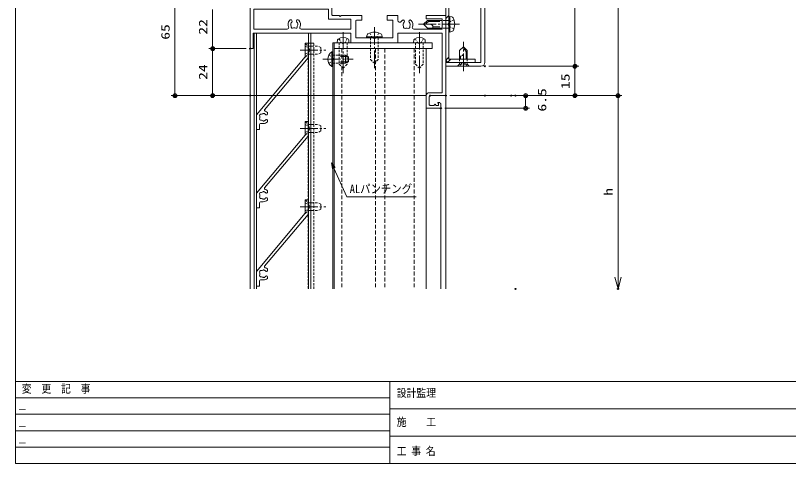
# Model space of a CAD drawing. Units: millimetres on the paper. Extents: x -395 to 395, y -281 to 281.
# Drawn here: x -395.3 to 0, y -281 to -51.9 of the extents above; entities that cross this region are included whole.
import ezdxf
from ezdxf.enums import TextEntityAlignment as Align

# ---------------------------------------------------------------- set-up
doc = ezdxf.new("R2010")
doc.units = ezdxf.units.MM
doc.header["$PDMODE"] = 32
doc.header["$PDSIZE"] = 0.5
for name, pattern in [('CHAIN2', [12, 9, -1, 1, -1]), ('DASHED1', [1.8, 1.2, -0.6]), ('DASHED2', [3, 2, -1])]:
    doc.linetypes.add(name, pattern=pattern)
for name, color, linetype, lineweight in [('0-0__0-6_TITLE_WAKU', 7, 'Continuous', 9), ('0-2_USERZ', 3, 'Continuous', 9), ('0-3_F-1', 7, 'Continuous', 9), ('0-4__0-0_', 6, 'Continuous', 9), ('0-5_0', 7, 'Continuous', 9), ('0-7_PARTS3', 134, 'Continuous', 9), ('0-8_KATAZAI', 7, 'Continuous', 9), ('0-9__0-A_1-2', 3, 'Continuous', 9), ('0-B_SUNPOU', 3, 'Continuous', 9)]:
    doc.layers.add(name, color=color, linetype=linetype, lineweight=lineweight)
doc.layers.add('0-6_DEFPOINTS', color=1, linetype='Continuous')
doc.styles.add('ＭＳ ゴシック', font='')
doc.styles.get('ＭＳ ゴシック').set_extended_font_data('MS Gothic')

# ---------------------------------------------------------------- blocks, each defined once
blk = doc.blocks.new('図枠')
at = {"layer": '0-0__0-6_TITLE_WAKU'}
for p, q in [((534.869, 42), (0, 42)), ((191.489, 42), (191.489, 0)), ((191.489, 33.6), (0, 33.6)), ((460.59, 28), (191.489, 28)), ((191.489, 25.2), (0, 25.2)), ((191.489, 16.8), (0, 16.8)), ((460.59, 14), (191.489, 14)), ((191.489, 8.4), (0, 8.4))]:
    blk.add_line(p, q, dxfattribs=at)
at = {"layer": '0-3_F-1'}
blk.add_lwpolyline([(790.6, 0), (0, 0), (0, 562), (790.6, 562)], close=True, dxfattribs=at)
at = {"layer": '0-0__0-6_TITLE_WAKU', "style": 'ＭＳ ゴシック', "width": 0.9}
for s, p in [('変\u3000更\u3000記\u3000事', (3.218, 34.94)), ('設計監理', (194.946, 32.809)), ('施\u3000\u3000工', (194.946, 17.948)), ('工', (194.946, 3.055)), ('事', (202.392, 3.055)), ('名', (209.839, 3.055))]:
    blk.add_text(s, height=4.091, dxfattribs=at).set_placement(p, align=Align.BOTTOM_LEFT)
blk = doc.blocks.new('DOT1')
at = {"layer": '0-5_0'}
blk.add_line((0, 0), (-1, 0), dxfattribs=at)
for radius in [0.5, 0.325]:
    blk.add_circle((0, 0), radius, dxfattribs=at)
blk = doc.blocks.new('U12')
at = {"layer": '0-7_PARTS3'}
for p, q in [((-0.5, 4), (-1.553, 3.719)), ((-0.5, 4), (-0.5, -4)), ((-0.5, 4), (0, 3.824)), ((0, 3.824), (0, -3.824)), ((-0.5, -4), (-1.553, -3.719)), ((-0.5, -4), (0, -3.824))]:
    blk.add_line(p, q, dxfattribs=at)
at = {"layer": '0-7_PARTS3', "linetype": 'CHAIN2'}
blk.add_line((-5.5, 0), (15.5, 0), dxfattribs=at)
at = {"layer": '0-7_PARTS3', "linetype": 'DASHED1'}
for p, q in [((0, 2), (11, 2)), ((11, 2), (13, 0)), ((11, -2), (13, 0)), ((0, -2), (11, -2))]:
    blk.add_line(p, q, dxfattribs=at)
for points in [[(-2.579, 2.3), (-0.263, 1.145), (0.346, 0)], [(-2.579, -2.3), (-0.263, -1.145), (0.346, 0)]]:
    blk.add_lwpolyline(points, dxfattribs=at)
at = {"layer": '0-7_PARTS3'}
for centre, radius, start, end in [((3.5, 0), 6.5, 149.41289, 210.58711), ((-1.321, 2.85), 0.9, 104.93766, 149.41289), ((-1.321, -2.85), 0.9, 210.58711, 255.06234)]:
    blk.add_arc(centre, radius, start, end, dxfattribs=at)
blk = doc.blocks.new('WAKU-U')
at = {"layer": '0-4__0-0_', "color": 7}
for points in [[(-18.5, -35.999), (-18, -36.499), (-18.5, -36.999)], [(-30.004, -53.499), (-29.504, -53.999), (-30.004, -54.499)]]:
    blk.add_lwpolyline(points, dxfattribs=at)
at = {"layer": '0-5_0'}
for p, q in [((-29.704, 0), (10.7, 0)), ((-30.004, -9.7), (-30.004, -0.3)), ((-28.204, -2.1), (-28.204, -9.7)), ((-23.3, -1.8), (-27.904, -1.8)), ((-23, -16.417), (-23, -2.1)), ((9.2, -1.8), (-20.7, -1.8)), ((9.5, -8.5), (9.5, -2.1)), ((11, -0.3), (11, -8)), ((14.5, -3.75), (14.5, -3.5)), ((15.069, -3.778), (14.931, -3.922)), ((15.25, -3.7), (16, -3.7)), ((15.5, -2.5), (17.2, -2.5)), ((17.5, -2.8), (17.5, -9.5)), ((-28.504, -10), (-29.704, -10)), ((17, -10), (11, -10)), ((11.5, -8.5), (15.5, -8.5)), ((-27.318, -18.8), (-27.308, -18.8)), ((-27.318, -21.2), (-27.308, -21.2)), ((-30.004, -29.7), (-30.004, -24.798)), ((-29.704, -24.498), (-27.565, -24.498)), ((-27.504, -27.298), (-27.504, -29.7)), ((-18.8, -26.998), (-27.204, -26.998)), ((-18.5, -35.999), (-18.5, -27.298)), ((-16, -24.798), (-16, -48.2)), ((-27.804, -30), (-29.704, -30)), ((-18.5, -45.7), (-18.5, -36.999)), ((-30.004, -53.499), (-30.004, -43.3)), ((-29.704, -43), (-27.804, -43)), ((-27.504, -43.3), (-27.504, -45.7)), ((-27.204, -46), (-18.8, -46)), ((-28.004, -48.8), (-28.004, -59.7)), ((-23.3, -48.5), (-27.704, -48.5)), ((-23, -73.976), (-23, -48.8)), ((-21, -48.8), (-21, -63.5)), ((-16.3, -48.5), (-20.7, -48.5)), ((-30.004, -57.9), (-30.004, -54.499)), ((-43.004, -59.7), (-43.004, -58.5)), ((-42.704, -58.2), (-30.304, -58.2)), ((-27.448, -76.3), (-27.438, -76.3)), ((-27.448, -78.7), (-27.438, -78.7)), ((-25.174, -75.711), (-25.289, -75.658)), ((-13, -98.8), (-13, -99.7)), ((-13.3, -100), (-34.704, -100))]:
    blk.add_line(p, q, dxfattribs=at)
for points in [[(-21, -2.1), (-21, -24.498), (-16.3, -24.498)], [(16, -8), (16, -6.1), (15.4, -5.5), (16, -4.9), (16, -3.7)], [(-25.044, -18.211), (-25.159, -18.158), (-25.553, -18.227)], [(-35.004, -99.7), (-35.004, -60), (-42.704, -60)], [(-28.304, -60), (-33.204, -60), (-33.204, -98.2), (-23, -98.2), (-23, -81.024)], [(-21, -63.5), (-21, -98.5), (-13.3, -98.5)], [(-25.174, -75.711), (-25.289, -75.658), (-25.683, -75.727)]]:
    blk.add_lwpolyline(points, dxfattribs=at)
for centre, radius, start, end in [((-29.704, -0.3), 0.3, 90, 180), ((10.7, -0.3), 0.3, 360, 90), ((-27.904, -2.1), 0.3, 90, 180), ((-23.3, -2.1), 0.3, 0, 90), ((-20.7, -2.1), 0.3, 90, 180), ((9.2, -2.1), 0.3, 0, 90), ((15.5, -3.5), 1, 90, 180), ((14.75, -3.75), 0.25, 180, 316.39718), ((15.25, -3.95), 0.25, 90, 136.39718), ((17.2, -2.8), 0.3, 0, 90), ((-29.704, -9.7), 0.3, 180, 270), ((-28.504, -9.7), 0.3, 270, 0), ((11, -8.5), 1.5, 180, 270), ((11.5, -8), 0.5, 180, 270), ((15.5, -8), 0.5, 270, 0), ((17, -9.5), 0.5, 270, 0), ((-26.968, -18.194), 0.7, 133.7398, 240), ((-25.24, -20), 3.2, 66.74202, 133.7398), ((-26.968, -18.194), 0.7, 240, 313.7398), ((-25.24, -20), 1.8, 100, 133.7398), ((-25.24, -20), 1.8, 59.14685, 83.7398), ((-24.011, -19.14), 0.75, 315.95278, 114.04722), ((-23.7, -16.417), 0.7, 246.74202, 0), ((-25.24, -20), 1.8, 349.14685, 10.85315), ((-26.968, -21.806), 0.7, 120, 226.2602), ((-27.565, -23.498), 1, 270, 56.39324), ((-25.24, -20), 3.2, 226.2602, 236.39324), ((-26.968, -21.806), 0.7, 46.2602, 120), ((-25.24, -20), 1.8, 226.2602, 260), ((-25.24, -20), 1.8, 260, 300.85315), ((-24.011, -20.86), 0.75, 245.95278, 44.04722), ((-29.704, -24.798), 0.3, 90, 180), ((-27.204, -27.298), 0.3, 90, 180), ((-18.8, -27.298), 0.3, 0, 90), ((-16.3, -24.798), 0.3, 0, 90), ((-29.704, -29.7), 0.3, 180, 270), ((-27.804, -29.7), 0.3, 270, 0), ((-29.704, -43.3), 0.3, 90, 180), ((-27.804, -43.3), 0.3, 0, 90), ((-27.204, -45.7), 0.3, 180, 270), ((-18.8, -45.7), 0.3, 270, 0), ((-27.704, -48.8), 0.3, 90, 180), ((-23.3, -48.8), 0.3, 0, 90), ((-20.7, -48.8), 0.3, 90, 180), ((-16.3, -48.2), 0.3, 270, 0), ((-42.704, -58.5), 0.3, 90, 180), ((-30.304, -57.9), 0.3, 270, 0), ((-42.704, -59.7), 0.3, 180, 270), ((-28.304, -59.7), 0.3, 270, 360), ((-25.37, -77.5), 3.2, 64.64629, 133.7398), ((-23.7, -73.976), 0.7, 244.64629, 0), ((-27.098, -75.694), 0.7, 133.7398, 240), ((-27.098, -79.306), 0.7, 120, 226.2602), ((-27.098, -75.694), 0.7, 240, 313.7398), ((-27.098, -79.306), 0.7, 46.2602, 120), ((-25.37, -77.5), 1.8, 100, 133.7398), ((-25.37, -77.5), 1.8, 226.2602, 260), ((-25.37, -77.5), 1.8, 260, 300.85315), ((-25.37, -77.5), 1.8, 59.14685, 83.7398), ((-24.141, -76.64), 0.75, 315.95278, 114.04722), ((-24.141, -78.36), 0.75, 245.95278, 44.04722), ((-25.37, -77.5), 1.8, 349.14685, 10.85315), ((-25.37, -77.5), 3.2, 226.2602, 295.35371), ((-23.7, -81.024), 0.7, 360, 115.35371), ((-13.3, -98.8), 0.3, 0, 90), ((-34.704, -99.7), 0.3, 180, 270), ((-13.3, -99.7), 0.3, 270, 0)]:
    blk.add_arc(centre, radius, start, end, dxfattribs=at)
blk = doc.blocks.new('S-HA1')
at = {"layer": '0-5_0'}
for p, q in [((-8.711, 5.599), (-7.847, 5.599)), ((-7.447, 5.199), (-7.447, 5.06)), ((-5.147, 5.06), (-5.147, 5.199)), ((-4.747, 5.599), (-3.882, 5.599)), ((-3.097, 3.499), (-3.097, 2))]:
    blk.add_line(p, q, dxfattribs=at)
for points in [[(-7.5, 0), (-37.175, 24.9), (-44.132, 24.9), (-44.132, 26.4), (-36.629, 26.4), (-10.159, 4.189)], [(-2.597, 1.5), (0, 1.5), (0, 0), (-7.5, 0)]]:
    blk.add_lwpolyline(points, dxfattribs=at)
for centre, radius, start, end in [((-9.838, 4.572), 0.5, 230, 343.13226), ((-6.297, 3.499), 3.2, 138.9855, 163.13226), ((-7.774, 3.759), 0.5, 116.8699, 223.1301), ((-8.09, 4.384), 0.2, 296.8699, 333.7398), ((-6.297, 3.499), 1.8, 134.79283, 153.7398), ((-7.847, 5.199), 0.4, 360, 90), ((-7.847, 5.06), 0.4, 314.79283, 360), ((-4.747, 5.199), 0.4, 90, 180), ((-4.747, 5.06), 0.4, 180, 225.20717), ((-6.297, 3.499), 1.8, 26.2602, 45.20717), ((-4.503, 4.384), 0.2, 206.2602, 243.1301), ((-4.82, 3.759), 0.5, 316.8699, 63.1301), ((-6.297, 3.499), 3.2, 360, 41.0145), ((-8.285, 3.281), 0.2, 6.2602, 43.1301), ((-6.297, 3.499), 1.8, 186.2602, 208.03074), ((-7.157, 2.27), 0.75, 162.29961, 307.70039), ((-8.062, 2.559), 0.2, 342.29961, 28.03074), ((-6.576, 1.518), 0.2, 81.96926, 127.70039), ((-6.297, 3.499), 1.8, 261.96926, 278.03074), ((-6.017, 1.518), 0.2, 52.29961, 98.03074), ((-5.436, 2.27), 0.75, 232.29961, 17.70039), ((-4.531, 2.559), 0.2, 151.96926, 197.70039), ((-6.297, 3.499), 1.8, 331.96926, 353.7398), ((-4.309, 3.281), 0.2, 136.8699, 173.7398), ((-2.597, 2), 0.5, 180, 270)]:
    blk.add_arc(centre, radius, start, end, dxfattribs=at)
blk = doc.blocks.new('A$C73D11E19')
at = {"layer": '0-7_PARTS3', "linetype": 'CHAIN2'}
blk.add_line((5.5, 0), (-15.5, 0), dxfattribs=at)
at = {"layer": '0-7_PARTS3', "linetype": 'DASHED1'}
for p, q in [((-11, 2), (-13, 0)), ((-11, -2), (-13, 0)), ((0, 2), (-11, 2)), ((0, -2), (-11, -2))]:
    blk.add_line(p, q, dxfattribs=at)
at = {"layer": '0-7_PARTS3'}
blk.add_line((0, 3), (1.521, 2.836), dxfattribs=at)
at = {"layer": '0-7_PARTS3', "linetype": 'DASHED1'}
for points in [[(2.179, 2.101), (0.263, 1.145), (-0.346, 0)], [(2.232, -2.127), (0.263, -1.145), (-0.346, 0)]]:
    blk.add_lwpolyline(points, dxfattribs=at)
at = {"layer": '0-7_PARTS3'}
blk.add_lwpolyline([(0, 3), (0, -3), (1.579, -2.877)], dxfattribs=at)
for centre, radius, start, end in [((1.482, 2.337), 0.5, 24.85349, 85.56298), ((-2.328, -0.069), 5.002, 328.46047, 31.53953), ((1.541, -2.379), 0.5, 274.43702, 322.15918)]:
    blk.add_arc(centre, radius, start, end, dxfattribs=at)
blk = doc.blocks.new('U11')
at = {"layer": '0-7_PARTS3', "linetype": 'CHAIN2'}
blk.add_line((-5, 0), (10.5, 0), dxfattribs=at)
at = {"layer": '0-7_PARTS3'}
for p, q in [((-0.509, 3.75), (0, 3.75)), ((0, 3.75), (0, -3.75)), ((4, 2), (6.6, 2)), ((4, 1.346), (7.909, 1.346)), ((6.6, 2), (6.6, -2)), ((8, 1.3), (6.6, 2)), ((8, 1.3), (8, -1.3)), ((4, -1.346), (7.909, -1.346)), ((4, -2), (6.6, -2)), ((8, -1.3), (6.6, -2))]:
    blk.add_line(p, q, dxfattribs=at)
at = {"layer": '0-7_PARTS3', "linetype": 'DASHED1'}
for p, q in [((0, 2), (4, 2)), ((0, -2), (4, -2))]:
    blk.add_line(p, q, dxfattribs=at)
for points in [[(-2.009, 2.05), (-0.154, 1.145), (0.455, 0)], [(-2.009, -2.05), (-0.154, -1.145), (0.455, 0)]]:
    blk.add_lwpolyline(points, dxfattribs=at)
at = {"layer": '0-7_PARTS3'}
blk.add_lwpolyline([(-0.509, 3.75), (-0.509, -3.75), (0, -3.75)], dxfattribs=at)
blk.add_arc((2.027, 0), 4.527, 124.06671, 235.93329, dxfattribs=at)
blk = doc.blocks.new('U26')
at = {"layer": '0-7_PARTS3'}
for p, q in [((-0.5, 4), (-1.553, 3.719)), ((-0.5, 4), (-0.5, -4)), ((-0.5, 4), (0, 3.824)), ((0, 3.824), (0, -3.824)), ((4.6, 2), (11, 2)), ((4.6, 1.4), (10.6, 1.4)), ((10, 2), (12, 0)), ((11, 2), (13, 0)), ((11, -2), (13, 0)), ((-0.5, -4), (-1.553, -3.719)), ((-0.5, -4), (0, -3.824)), ((4.6, -1.4), (8.2, -1.4)), ((4.6, -2), (11, -2)), ((8.2, -1.4), (8.2, -2))]:
    blk.add_line(p, q, dxfattribs=at)
at = {"layer": '0-7_PARTS3', "linetype": 'CHAIN2'}
blk.add_line((-5.5, 0), (15.5, 0), dxfattribs=at)
at = {"layer": '0-7_PARTS3', "linetype": 'DASHED1'}
for p, q in [((0, 2), (4.6, 2)), ((0, -2), (4.6, -2))]:
    blk.add_line(p, q, dxfattribs=at)
for points in [[(-2.579, 2.3), (-0.263, 1.145), (0.346, 0)], [(-2.579, -2.3), (-0.263, -1.145), (0.346, 0)]]:
    blk.add_lwpolyline(points, dxfattribs=at)
at = {"layer": '0-7_PARTS3'}
for centre, radius, start, end in [((3.5, 0), 6.5, 149.41289, 210.58711), ((-1.321, 2.85), 0.9, 104.93766, 149.41289), ((9.532, -1.333), 1.333, 90, 182.86598), ((-1.321, -2.85), 0.9, 210.58711, 255.06234)]:
    blk.add_arc(centre, radius, start, end, dxfattribs=at)
blk = doc.blocks.new('Open30_30')
at = {"layer": '0-5_0'}
for q in [(-3, 0.8038), (-3, 0), (-3, -0.8038)]:
    blk.add_line((0, 0), q, dxfattribs=at)
blk = doc.blocks.new('U45')
at = {"layer": '0-7_PARTS3', "linetype": 'CHAIN2'}
blk.add_line((-2.5, 0), (12.5, 0), dxfattribs=at)
at = {"layer": '0-7_PARTS3', "linetype": 'DASHED1'}
for p, q in [((0, 3), (1, 2)), ((1, 2), (3.6, 2)), ((1, -2), (3.6, -2))]:
    blk.add_line(p, q, dxfattribs=at)
at = {"layer": '0-7_PARTS3'}
for p, q in [((3.6, 2), (8, 2)), ((3.6, 1.4), (7.6, 1.4)), ((7, 2), (9, 0)), ((8, 2), (10, 0)), ((8, -2), (10, 0)), ((3.6, -1.4), (5.2, -1.4)), ((3.6, -2), (8, -2)), ((5.2, -1.4), (5.2, -2))]:
    blk.add_line(p, q, dxfattribs=at)
at = {"layer": '0-7_PARTS3', "linetype": 'DASHED1'}
for points in [[(0, 3), (0, -3), (1, -2), (1, 2)], [(0, 1.8), (1.343, 1.145), (1.952, 0)], [(0, -1.8), (1.343, -1.145), (1.952, 0)]]:
    blk.add_lwpolyline(points, dxfattribs=at)
at = {"layer": '0-7_PARTS3'}
blk.add_arc((6.532, -1.333), 1.333, 90, 182.86598, dxfattribs=at)
blk = doc.blocks.new('U60')
at = {"layer": '0-7_PARTS3', "linetype": 'CHAIN2'}
blk.add_line((-2.5, 0), (10.5, 0), dxfattribs=at)
at = {"layer": '0-7_PARTS3', "linetype": 'DASHED1'}
for p, q in [((0, 3.5), (1.5, 2)), ((1.5, 2), (6.6, 2)), ((8, 1.3), (6.6, 2)), ((8, 1.3), (8, -1.3)), ((1.5, -2), (6.6, -2)), ((8, -1.3), (6.6, -2))]:
    blk.add_line(p, q, dxfattribs=at)
for points in [[(0, 3.5), (0, -3.5), (1.5, -2), (1.5, 2)], [(0, 2.05), (1.856, 1.145), (2.464, 0)], [(0, -2.05), (1.856, -1.145), (2.464, 0)]]:
    blk.add_lwpolyline(points, dxfattribs=at)
blk = doc.blocks.new('_Open30')
at = {"layer": '0-5_0', "color": 3}
blk.add_line((0, 0), (-1, 0), dxfattribs=at)
blk.add_lwpolyline([(-1, 0.2679), (0, 0), (-1, -0.2679)], dxfattribs=at)

msp = doc.modelspace()

# ---------------------------------------------------------------- linework, layer by layer
at = {"layer": '0-2_USERZ'}
for p, q in [((-87.202, 85.093), (-87.202, -90.911)), ((-109.236, 70.093), (-109.236, -75.911)), ((-294.505, -66.911), (-294.505, -48.907)), ((-277.266, -68.911), (-296.505, -68.911)), ((-277.266, -68.911), (-296.505, -68.911)), ((-294.505, -70.911), (-294.505, -90.911)), ((-275.266, -68.611), (-275.266, -191.744)), ((-153.266, -77.911), (-107.236, -77.911)), ((-153.266, -77.911), (-107.236, -77.911)), ((-109.236, -79.911), (-109.236, -90.911)), ((-277.266, -92.911), (-296.505, -92.911)), ((-175.266, -92.611), (-175.266, -191.744)), ((-173.266, -92.911), (-132.427, -92.911)), ((-153.266, -92.911), (-107.236, -92.911)), ((-139.807, -92.911), (-85.202, -92.911)), ((-134.427, -97.411), (-134.427, -94.911)), ((-177.766, -99.111), (-177.766, -191.744)), ((-175.766, -99.411), (-132.427, -99.411))]:
    msp.add_line(p, q, dxfattribs=at)
at = {"layer": '0-2_USERZ', "linetype": 'DASHED2'}
for p, q in [((-228.348, -68.911), (-228.348, -191.744)), ((-211.243, -68.911), (-211.243, -191.744)), ((-206.358, -68.911), (-206.358, -191.744)), ((-191.366, -68.911), (-191.366, -191.744))]:
    msp.add_line(p, q, dxfattribs=at)
at = {"layer": '0-2_USERZ'}
for points in [[(-244.266, -191.744), (-244.266, -60.911), (-273.266, -60.911), (-273.266, -191.744)], [(-245.466, -191.744), (-245.466, -60.911), (-272.066, -60.911), (-272.066, -191.744)], [(-190.482, -144.675), (-225.8, -144.675), (-232.491, -130.007)]]:
    msp.add_lwpolyline(points, dxfattribs=at)
at = {"layer": '0-2_USERZ', "color": 4, "linetype": 'DASHED1'}
msp.add_lwpolyline([(-242.666, -191.744), (-242.666, -66.126), (-245.666, -66.126), (-245.666, -191.744)], dxfattribs=at)
at = {"layer": '0-2_USERZ', "color": 6}
msp.add_lwpolyline([(-232.266, -191.744), (-232.266, -65.911), (-233.066, -65.911), (-233.066, -191.744)], dxfattribs=at)
at = {"layer": '0-6_DEFPOINTS'}
for p in [(-275.266, -68.911), (-155.266, -77.911), (-109.236, -77.911), (-313.746, -92.911), (-294.505, -92.911), (-275.266, -92.911), (-183.266, -92.911), (-175.266, -92.911), (-155.266, -92.911), (-141.807, -92.911), (-139.685, -92.911), (-134.427, -92.911), (-109.236, -92.911), (-87.202, -92.911), (-177.766, -99.411), (-139.685, -191.744), (-87.202, -191.744)]:
    msp.add_point(p, dxfattribs=at)
at = {"layer": '0-8_KATAZAI'}
msp.add_lwpolyline([(-232.266, -65.911), (-232.266, -68.911), (-182.266, -68.911), (-182.266, -65.911)], close=True, dxfattribs=at)
at = {"layer": '0-9__0-A_1-2'}
msp.add_lwpolyline([(-185.266, -191.744), (-185.266, -68.911), (-232.266, -68.911), (-232.266, -191.744)], dxfattribs=at)
at = {"layer": '0-B_SUNPOU', "color": 4}
for p, q in [((-175.266, 68.493), (-175.266, -74.311)), ((-155.266, 70.093), (-155.266, -75.911))]:
    msp.add_line(p, q, dxfattribs=at)
at = {"layer": '0-B_SUNPOU'}
for p, q in [((-175.266, 68.493), (-175.266, -74.311)), ((-313.746, -29.907), (-313.746, -90.911)), ((-175.266, -53.576), (-173.666, -51.976)), ((-175.204, -74.726), (-173.666, -73.188)), ((-174.176, -75.82), (-172.666, -74.311)), ((-185.266, -92.911), (-315.746, -92.911)), ((-137.685, -92.911), (-85.202, -92.911)), ((-87.202, -94.911), (-87.202, -189.744))]:
    msp.add_line(p, q, dxfattribs=at)
at = {"layer": '0-B_SUNPOU', "color": 4}
for points in [[(-175.266, -75.911), (-157.266, -75.911), (-157.266, 70.093), (-175.266, 70.093), (-175.266, 72.093), (-157.266, 72.093)], [(-160.266, -74.311), (-173.666, -74.311), (-173.666, 68.493), (-160.266, 68.493), (-160.266, 70.093), (-173.666, 70.093)], [(-173.666, -75.911), (-160.266, -75.911), (-160.266, -74.311)], [(-157.266, -77.911), (-175.266, -77.911), (-175.266, -75.911)]]:
    msp.add_lwpolyline(points, dxfattribs=at)
at = {"layer": '0-B_SUNPOU'}
for points in [[(-160.266, -74.311), (-173.666, -74.311), (-173.666, 68.493), (-160.266, 68.493), (-160.266, 70.093), (-173.666, 70.093)], [(-173.666, -75.911), (-160.266, -75.911), (-160.266, -74.311)]]:
    msp.add_lwpolyline(points, dxfattribs=at)
at = {"layer": '0-B_SUNPOU', "color": 4}
for centre, radius, start, end in [((-173.666, -74.311), 1.6, 180, 270), ((-157.266, -75.911), 2, 270, 0)]:
    msp.add_arc(centre, radius, start, end, dxfattribs=at)
at = {"layer": '0-B_SUNPOU'}
msp.add_arc((-173.666, -74.311), 1.6, 180, 270, dxfattribs=at)

# ---------------------------------------------------------------- block references
at = {"layer": '0-2_USERZ'}
msp.add_blockref('図枠', (-395.3, -281), dxfattribs=at)
for name, p, rotation in [('A$C73D11E19', (-227.766, -65.911), 90), ('A$C73D11E19', (-188.763, -65.911), 90), ('S-HA1', (-272.066, -110.258), 270), ('S-HA1', (-272.066, -150.258), 270), ('S-HA1', (-272.066, -190.258), 270)]:
    msp.add_blockref(name, p, dxfattribs=dict(at, rotation=rotation))
for name, p, xscale, yscale, rotation in [('DOT1', (-294.505, -68.911), 2, 2, 270), ('DOT1', (-294.505, -68.911), 2, 2, 90), ('DOT1', (-109.236, -77.911), 2, 2, 270), ('DOT1', (-109.236, -77.911), 2, 2, 90), ('DOT1', (-294.505, -92.911), 2, 2, 270), ('DOT1', (-109.236, -92.911), 2, 2, 270), ('DOT1', (-87.202, -92.911), 2, 2, 270), ('DOT1', (-134.427, -92.911), 2, 2, 90), ('DOT1', (-134.427, -99.411), 2, 2, 270), ('_Open30', (-233.736, -127.278), 3, 3, 114.52149)]:
    msp.add_blockref(name, p, dxfattribs=dict(at, xscale=xscale, yscale=yscale, rotation=rotation))
at = {"layer": '0-7_PARTS3', "xscale": -1}
msp.add_blockref('U26', (-173.666, -56.434), dxfattribs=at)
at = {"layer": '0-7_PARTS3', "rotation": 270}
msp.add_blockref('U12', (-211.765, -63.411), dxfattribs=at)
at = {"layer": '0-7_PARTS3', "xscale": -1}
for name, p, rotation in [('U60', (-247.166, -69.7), 180), ('U45', (-166.266, -77.911), 270), ('U60', (-247.166, -109.7), 180), ('U60', (-247.166, -149.7), 180)]:
    msp.add_blockref(name, p, dxfattribs=dict(at, rotation=rotation))
at = {"layer": '0-7_PARTS3'}
msp.add_blockref('U11', (-233.066, -74.311), dxfattribs=at)
at = {"layer": '0-8_KATAZAI', "rotation": 270}
msp.add_blockref('WAKU-U', (-175.266, -81.911), dxfattribs=at)
at = {"layer": '0-B_SUNPOU', "xscale": 2, "yscale": 2}
for name, p, rotation in [('DOT1', (-313.746, -92.911), 270), ('DOT1', (-87.202, -92.911), 90), ('Open30_30', (-87.202, -191.744), 270)]:
    msp.add_blockref(name, p, dxfattribs=dict(at, rotation=rotation))

# ---------------------------------------------------------------- texts
at = {"layer": '0-0__0-6_TITLE_WAKU', "color": 6, "style": 'ＭＳ ゴシック', "width": 1.5}
for p in [(-393.882, -254.128), (-393.882, -262.638), (-393.882, -271.149)]:
    msp.add_text('_', height=4.091, dxfattribs=at).set_placement(p, align=Align.BOTTOM_LEFT)
at = {"layer": '0-2_USERZ', "style": 'ＭＳ ゴシック', "width": 1.35}
for s, p in [('22', (-295.922, -61.766)), ('24', (-295.922, -84.864)), ('15', (-110.653, -89.557)), ('6.5', (-122.579, -101.078))]:
    msp.add_text(s, height=4.333, rotation=90, dxfattribs=at).set_placement(p, align=Align.BOTTOM_LEFT)
at = {"layer": '0-2_USERZ', "style": 'ＭＳ ゴシック', "width": 0.9}
msp.add_text('ALパンチング', height=4.33, dxfattribs=at).set_placement((-224.376, -144.065), align=Align.BOTTOM_LEFT)
at = {"layer": '0-B_SUNPOU', "style": 'ＭＳ ゴシック', "width": 1.35}
for s, p in [('65', (-315.163, -64.362)), ('h', (-88.619, -144.159))]:
    msp.add_text(s, height=4.333, rotation=90, dxfattribs=at).set_placement(p, align=Align.BOTTOM_LEFT)

doc.saveas('drawing.dxf')
